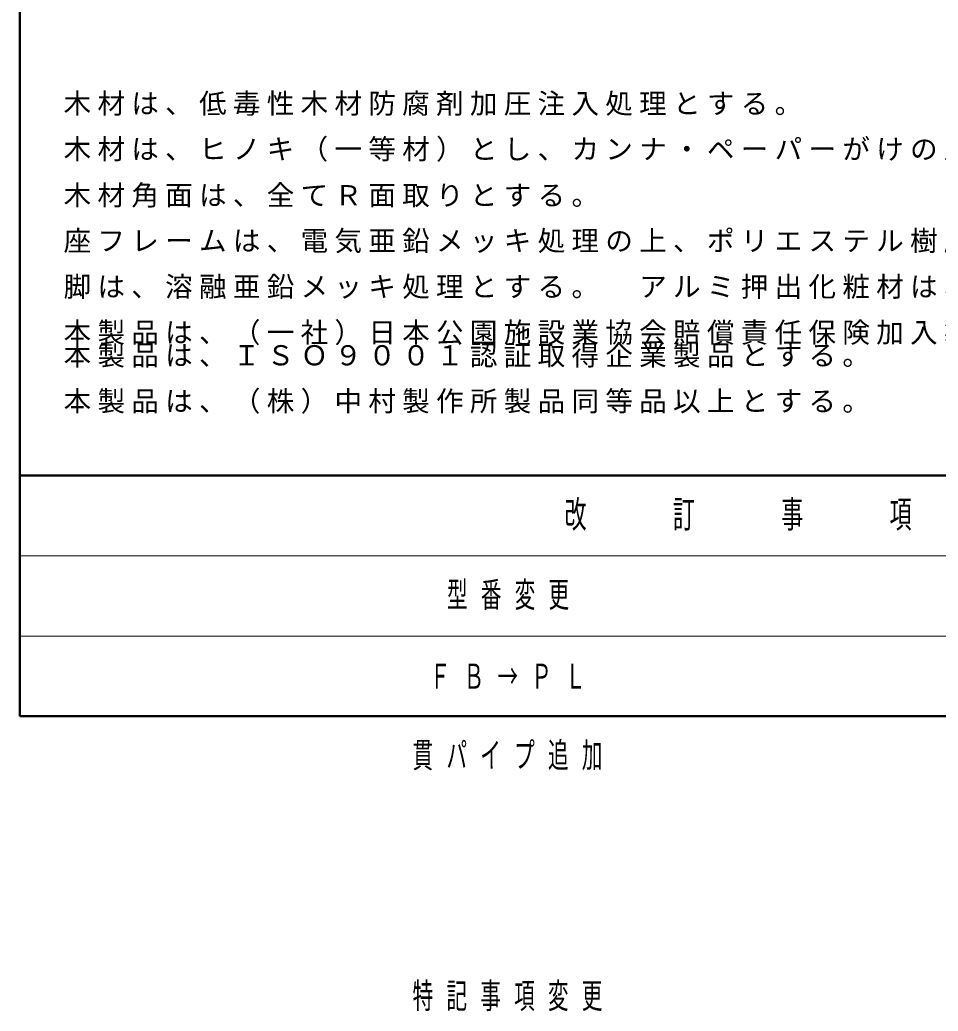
# Model space of a CAD drawing. Units: millimetres on the paper, scale 1:20. Extents: x -365 to 4, y -26 to 257.
# Drawn here: x -365 to -284.9, y -25.7 to 60.8 of the extents above; entities that cross this region are included whole.
import ezdxf

# ---------------------------------------------------------------- set-up
doc = ezdxf.new("R2010")
doc.units = ezdxf.units.MM
doc.layers.add('99', color=7, linetype='Continuous')
doc.layers.add('CLASS1', color=7, linetype='Continuous')
doc.layers.add('NAKAMURA図枠', color=7, linetype='Continuous', lineweight=13)
doc.styles.add('ＭＳ ゴシック', font='')
doc.styles.get('ＭＳ ゴシック').set_extended_font_data('MS Gothic')

msp = doc.modelspace()

# ---------------------------------------------------------------- linework, layer by layer
at = {"layer": 'NAKAMURA図枠', "lineweight": 50}
for p, q in [((-365, 257), (-365, 0)), ((-365, 21), (0, 21)), ((-365, 0), (0, 0))]:
    msp.add_line(p, q, dxfattribs=at)
at = {"layer": 'NAKAMURA図枠'}
for p, q in [((-365, 14), (-238.5, 14)), ((-365, 7), (-238.5, 7))]:
    msp.add_line(p, q, dxfattribs=at)

# ---------------------------------------------------------------- texts
at = {"layer": '99', "char_height": 2.199, "attachment_point": 4, "style": 'ＭＳ ゴシック'}
for s, insert in [('\\T1.64;\\W0.6;型番変更', (-327.75, 10.5)), ('\\T1.64;\\W0.6;ＦＢ→ＰＬ', (-329.25, 3.5)), ('\\T1.64;\\W0.6;貫パイプ追加', (-330.75, -3.5)), ('\\T1.64;\\W0.6;特記事項変更', (-330.75, -24.5))]:
    msp.add_mtext(s, dxfattribs=dict(at, insert=insert))
at = {"layer": 'CLASS1', "char_height": 1.76, "style": 'ＭＳ ゴシック'}
for s, insert, attachment_point in [('\\T1.23;木材は、低毒性木材防腐剤加圧注入処理とする。', (-361.183, 52.381), 7), ('\\T1.23;木材は、ヒノキ（一等材）とし、カンナ・ペーパーがけの上、木材保護着色塗料（メイプル）塗装仕上げとする。', (-361.183, 48.381), 7), ('\\T1.23;木材角面は、全てＲ面取りとする。', (-361.183, 44.381), 7), ('\\T1.23;座フレームは、電気亜鉛メッキ処理の上、ポリエステル樹脂粉体塗装（ダークグレー）仕上げとする。', (-361.183, 40.381), 7), ('\\T1.23;脚は、溶融亜鉛メッキ処理とする。\u3000アルミ押出化粧材は、アルマイト（シャンパンシルバー）仕上げとする。', (-361.183, 36.381), 7), ('\\T1.23;本製品は、（一社）日本公園施設業協会賠償責任保険加入製品とする。', (-361.183, 32.381), 7), ('\\T1.23;本製品は、ＩＳＯ９００１認証取得企業製品とする。', (-361.183, 32.381), 1), ('\\T1.23;本製品は、（株）中村製作所製品同等品以上とする。', (-361.183, 28.381), 1)]:
    msp.add_mtext(s, dxfattribs=dict(at, insert=insert, attachment_point=attachment_point))
at = {"layer": 'NAKAMURA図枠', "color": 4, "insert": (-301.75, 17.5), "char_height": 2.346, "attachment_point": 5, "style": 'ＭＳ ゴシック'}
msp.add_mtext('\\T1.64;\\W0.6;改\u3000\u3000訂\u3000\u3000事\u3000\u3000項', dxfattribs=at)

doc.saveas('drawing.dxf')
